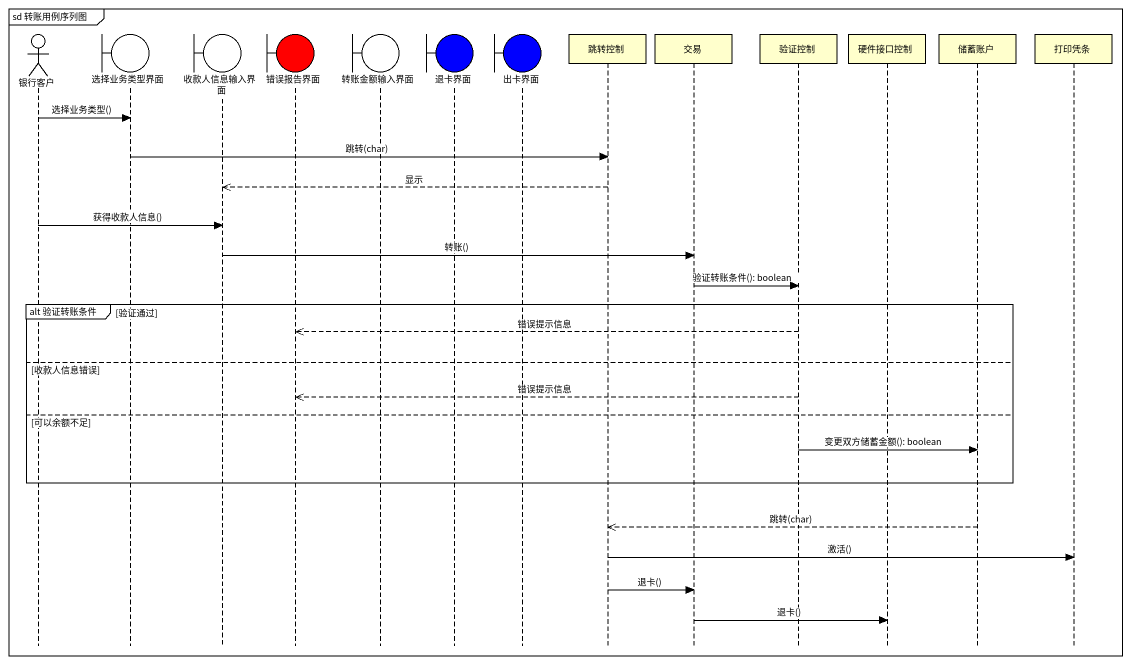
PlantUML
@startuml
mainframe sd 转账用例序列图
hide footbox
actor 银行客户
boundary 选择业务类型界面
boundary 收款人信息输入界面
boundary 错误报告界面 #FF0000
boundary 转账金额输入界面
boundary 退卡界面 #0000FF
boundary 出卡界面 #0000FF
participant 跳转控制
participant 交易
participant 验证控制
participant 硬件接口控制
participant 储蓄账户
participant 打印凭条

银行客户 -> 选择业务类型界面 : 选择业务类型()
选择业务类型界面 -> 跳转控制 : 跳转(char)
跳转控制 -->> 收款人信息输入界面 : 显示
银行客户 -> 收款人信息输入界面 : 获得收款人信息()
收款人信息输入界面 -> 交易 : 转账()
交易 -> 验证控制 : 验证转账条件(): boolean
group alt 验证转账条件 [验证通过]
  验证控制 -->> 错误报告界面 : 错误提示信息
else 收款人信息错误
  验证控制 -->> 错误报告界面 : 错误提示信息
else 可以余额不足
  验证控制 -> 储蓄账户 : 变更双方储蓄金额(): boolean
end
储蓄账户 -->> 跳转控制 : 跳转(char)
跳转控制 -> 打印凭条 : 激活()
跳转控制 -> 交易 : 退卡()
交易 -> 硬件接口控制 : 退卡()
@enduml
